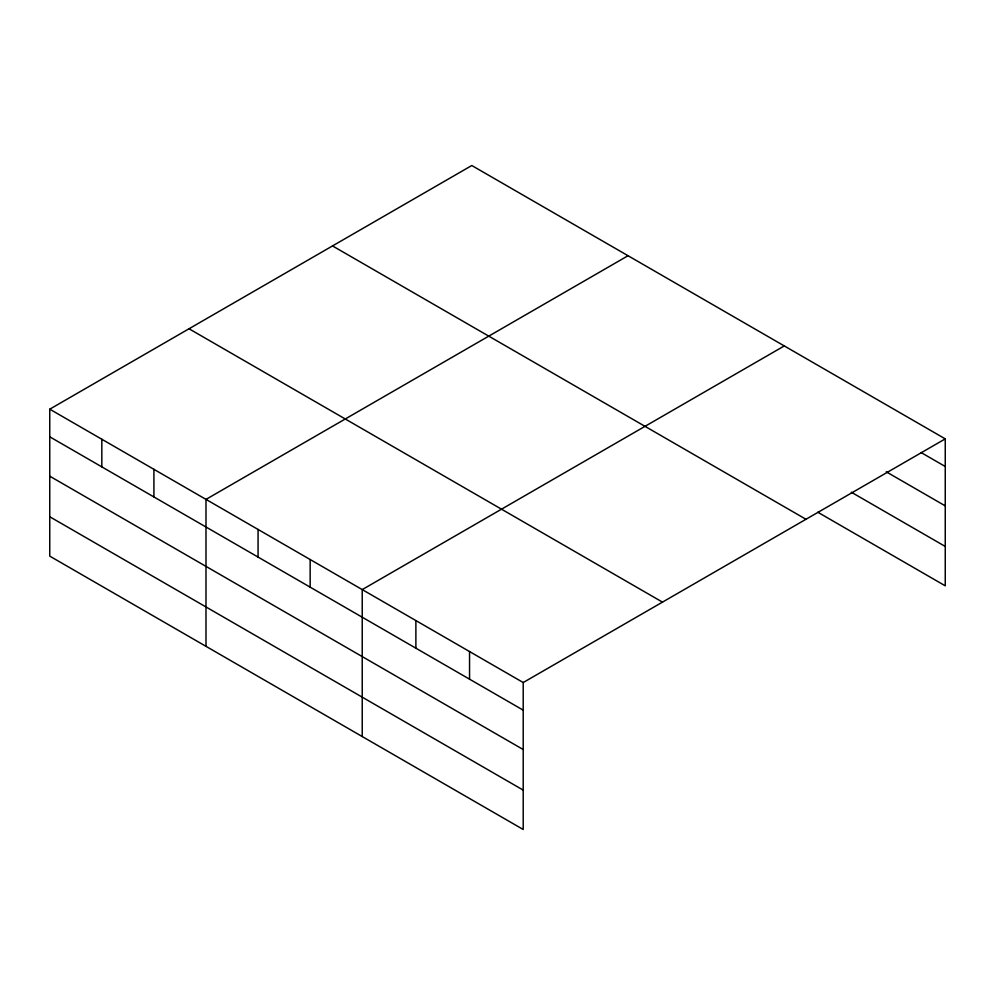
<?xml version="1.0" encoding="UTF-8"?>
<svg xmlns="http://www.w3.org/2000/svg" width="995" height="995" viewBox="0 0 995 995"><rect width="100%" height="100%" fill="white"/><g stroke="black" fill="none" stroke-linecap="round" stroke-linejoin="round"><path stroke-width="1.49" d="M523.208 749.533L523.208 682.533L49.75 409.181L49.75 556.13L523.208 829.482L523.208 749.533L49.75 476.182M817.815 512.238L945.25 585.819L945.25 438.87L471.792 165.518L49.75 409.181M628.032 255.727L205.99 499.39L205.99 646.34M784.271 345.937L362.23 589.6L362.23 736.536M523.208 682.533L945.25 438.87M921.109 452.551L945.25 466.493M886.222 471.792L945.25 505.87M851.347 492.226L945.25 546.442M332.517 245.927L805.975 519.278M189.025 328.773L662.483 602.124M49.75 436.805L523.208 710.156M49.75 516.753L523.208 790.105M469.553 651.551L469.553 679.175M415.885 620.581L415.885 648.193M310.154 559.526L310.154 587.149M258.066 529.464L258.066 557.076M153.914 469.329L153.914 496.94M101.826 439.255L101.826 466.866"/></g></svg>
